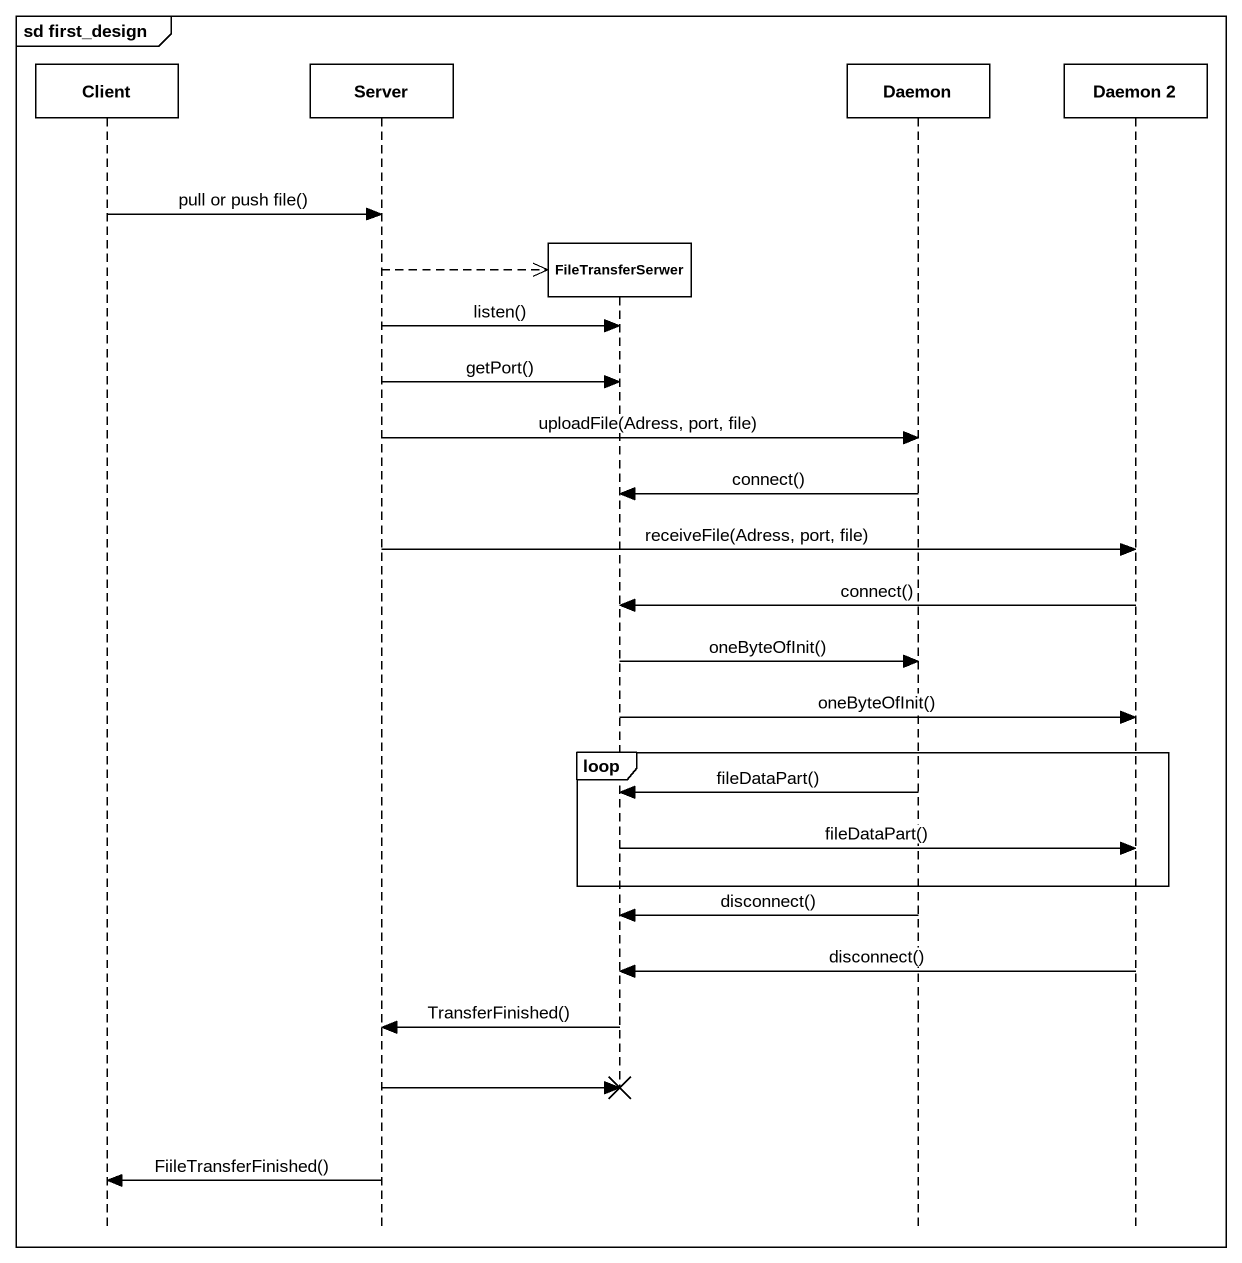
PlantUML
@startuml
mainframe sd first_design
hide footbox
participant Client
participant Server
participant FileTransferSerwer
participant Daemon
participant "Daemon 2" as Daemon_2

Client -> Server : pull or push file()
Server -->> FileTransferSerwer **
Server -> FileTransferSerwer : listen()
Server -> FileTransferSerwer : getPort()
Server -> Daemon : uploadFile(Adress, port, file)
Daemon -> FileTransferSerwer : connect()
Server -> Daemon_2 : receiveFile(Adress, port, file)
Daemon_2 -> FileTransferSerwer : connect()
FileTransferSerwer -> Daemon : oneByteOfInit()
FileTransferSerwer -> Daemon_2 : oneByteOfInit()
loop
  Daemon -> FileTransferSerwer : fileDataPart()
  FileTransferSerwer -> Daemon_2 : fileDataPart()
end
Daemon -> FileTransferSerwer : disconnect()
Daemon_2 -> FileTransferSerwer : disconnect()
FileTransferSerwer -> Server : TransferFinished()
Server -> FileTransferSerwer !!
Server -> Client : FiileTransferFinished()
@enduml
